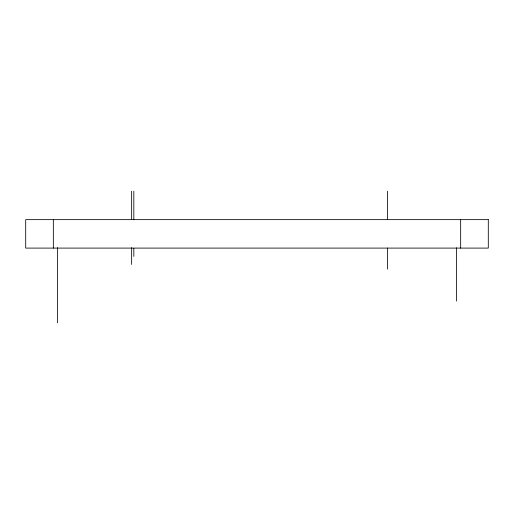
<?xml version="1.0" encoding="UTF-8"?>
<svg xmlns="http://www.w3.org/2000/svg" width="514" height="514" viewBox="0 0 514 514"><rect width="100%" height="100%" fill="white"/><g stroke="black" fill="none" stroke-linecap="round" stroke-linejoin="round"><path stroke-width="0.77" d="M460.66 219.645L460.66 248.095M456.593 247.729L456.593 301.075M387.485 191.189L387.485 219.645M387.485 248.037L387.485 269.163M133.826 191.189L133.826 219.645M133.826 248.403L133.826 256.39M131.642 191.189L131.642 219.645M131.642 247.639L131.642 264.44M57.407 247.632L57.407 322.811M53.34 219.645L53.34 248.095M488.3 219.645L25.7 219.645L25.7 248.095L488.3 248.095L488.3 219.645"/></g></svg>
